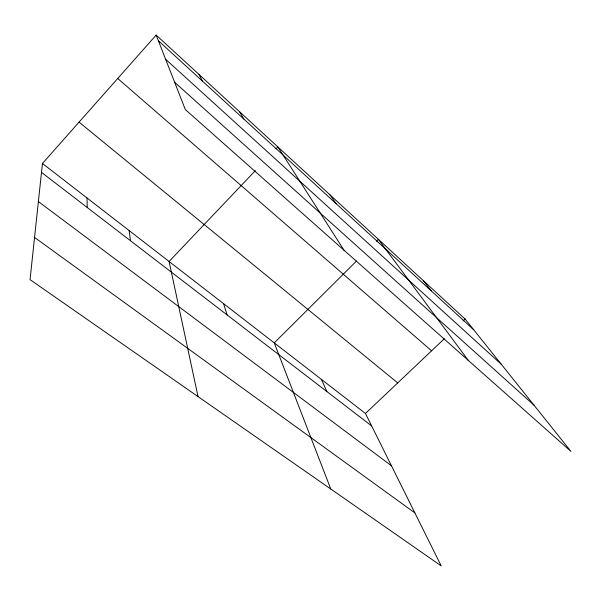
<?xml version="1.0" encoding="UTF-8"?>
<svg xmlns="http://www.w3.org/2000/svg" width="601" height="601" viewBox="0 0 601 601"><rect width="100%" height="100%" fill="white"/><g stroke="black" fill="none" stroke-linecap="round" stroke-linejoin="round"><path stroke-width="0.9" d="M42.453 163.472L30.05 279.638L441.239 565.924L365.461 413.48L42.453 163.472L156.162 35.076L465.121 319.041L570.95 451.404L185.303 109.525L156.162 35.076M255.312 170.661L169.091 261.495L198.037 396.6M275.912 148.95L277.842 146.914L344.057 250.264M356.513 261.029L274.259 342.893L330.775 489.019M376.369 241.271L378.352 239.296L468.322 360.42M365.461 413.48L444.327 338.746M463.108 320.949L465.121 319.041M34.557 237.433L414.9 512.938M38.381 201.575L391.476 465.813M41.499 172.389L371.651 425.944M79.062 122.131L397.712 382.92M117.713 78.491L431.586 350.819M174.628 82.254L533.981 405.164M165.636 59.281L501.264 364.251M158.371 40.718L473.708 329.784M423.269 280.577L431.21 290.831M330.009 194.867L336.26 203.792M239.551 111.718L243.841 119.073M199.051 74.501L202.372 81.052M321.43 379.404L326.854 391.544M223.617 303.693L227.118 314.939M129.162 230.589L130.477 240.723M87.01 197.962L87.258 207.525"/></g></svg>
